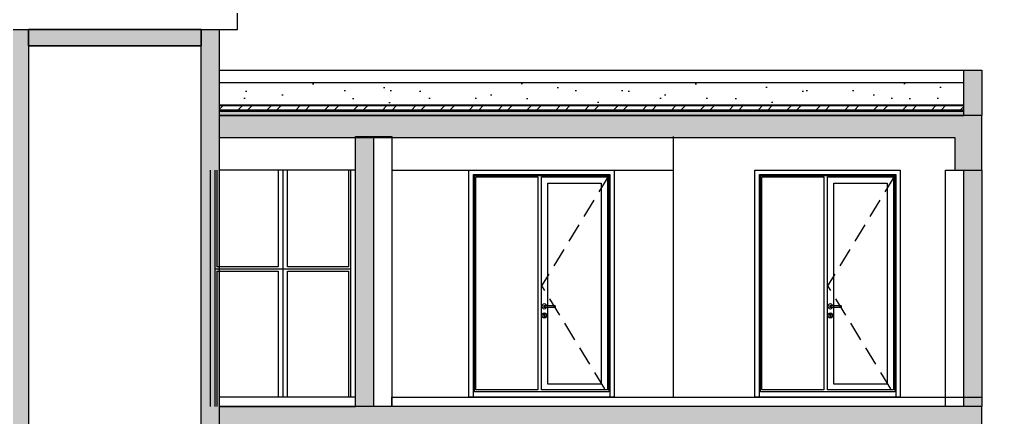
# Model space of a CAD drawing. Header units: millimetres. Extents: x 475206255 to 476720147, y 4620882299 to 4621447368.
# Drawn here: x 475466812 to 475477549, y 4621053872 to 4621058252 of the extents above; entities that cross this region are included whole.
import ezdxf

# ---------------------------------------------------------------- set-up
doc = ezdxf.new("R2010")
doc.units = ezdxf.units.MM
doc.header["$MEASUREMENT"] = 0
doc.linetypes.add('Hidden Line', pattern=[317.5, 211.666667, -105.833333])
for name, color, linetype, lineweight in [('0_0 Architecture_Pen_No__7', 7, 'Continuous', 0), ('0_Pen_No__7_Pen_No__253', 252, 'Continuous', 0), ('2D Drafting - General_Pen_No__250_Pen_No__7', 7, 'Continuous', 0), ('2D Drafting - General_Pen_No__250_Pen_No__7_Pen_No__7', 7, 'Continuous', 0), ('2D Drafting - General_Pen_No__7_Pen_No__253', 252, 'Continuous', 0), ('gegmebi_Pen_No__7_Pen_No__250', 7, 'Continuous', 0), ('New_0_Pen_No__7_Pen_No__250', 7, 'Continuous', 0), ('New_2D Drafting - General_Pen_No__250_Pen_No__154', 154, 'Continuous', 0), ('New_2D Drafting - General_Pen_No__250_Pen_No__7', 7, 'Continuous', 0), ('New_2D Drafting - General_Pen_No__250_Pen_No__7_Pen_No__250', 7, 'Continuous', 0), ('New_gegmebi_Pen_No__7_Pen_No__250', 7, 'Continuous', 0), ('New_gegmebi_Pen_No__7_Pen_No__4', 7, 'Continuous', 0), ('New_Structural - Bearing_Pen_No__250', 7, 'Continuous', 0), ('New_Structural - Bearing_Pen_No__253', 252, 'Continuous', 0), ('New_Structural - Bearing_Pen_No__7', 7, 'Continuous', 0), ('Structural - Bearing_Pen_No__7_Pen_No__7_Pen_No__253', 252, 'Continuous', 0), ('zoma_Pen_No__142', 142, 'Continuous', 0)]:
    doc.layers.add(name, color=color, linetype=linetype, lineweight=lineweight)
doc.layers.add('New_gegmebi_Pen_No__7_Pen_No__252', color=7, linetype='Continuous', lineweight=0, true_color=0x666666)
doc.layers.add('zoma', color=7, linetype='Continuous')
doc.styles.add('GENERATED_STYLE_2', font='arial.ttf')
doc.dimstyles.new('GENERATED_STYLE__25', dxfattribs={"dimtxt": 200, "dimasz": 64.421331, "dimexe": 0.18, "dimexo": 3, "dimgap": 0, "dimtad": 1, "dimtih": 1, "dimtoh": 1, "dimlfac": 0.001, "dimzin": 0, "dimdsep": 46, "dimtxsty": 'GENERATED_STYLE_2', "dimblk": 'ARROWHEAD_2', "dimblk1": 'ARROWHEAD_2', "dimblk2": 'ARROWHEAD_2', "dimcen": 0.09, "dimclrd": 142, "dimclre": 142, "dimclrt": 142, "dimadec": 0, "dimazin": 0, "dimtfac": 1, "dimtdec": 4, "dimtmove": 2, "dimatfit": 3, "dimfxl": 1, "dimtolj": 1, "dimtzin": 0, "dimarcsym": 0})
doc.dimstyles.new('GENERATED_STYLE__3', dxfattribs={"dimtxt": 200, "dimasz": 64.421331, "dimexe": 0.18, "dimexo": 3, "dimgap": 0, "dimtad": 1, "dimtih": 1, "dimtoh": 1, "dimlfac": 0.001, "dimzin": 0, "dimdsep": 46, "dimtxsty": 'GENERATED_STYLE_2', "dimblk": 'ARROWHEAD_2', "dimblk1": 'ARROWHEAD_2', "dimblk2": 'ARROWHEAD_2', "dimcen": 0.09, "dimclrd": 142, "dimclre": 142, "dimclrt": 142, "dimadec": 0, "dimazin": 0, "dimtfac": 1, "dimtdec": 4, "dimtmove": 0, "dimatfit": 3, "dimfxl": 1, "dimtolj": 1, "dimtzin": 0, "dimarcsym": 0})
pattern_1 = [(45, (475826095.76, 4621095193.2), (-459.6194, 459.6194), []), (45, (475826003.83, 4621095285.1), (-459.6194, 459.6194), [])]

# ---------------------------------------------------------------- blocks, each defined once
blk = doc.blocks.new('*D1582', base_point=(475826096, 4621095193))
at = {"layer": 'zoma_Pen_No__142', "color": 142, "linetype": 'Continuous', "lineweight": 0, "transparency": 16777216}
for p, q in [((475464036, 4621038370), (475463987, 4621038285)), ((475464012, 4621038264), (475464012, 4621038391)), ((475470536, 4621038370), (475470487, 4621038285)), ((475470512, 4621038264), (475470512, 4621038391)), ((475464012, 4621038328), (475470512, 4621038328))]:
    blk.add_line(p, q, dxfattribs=at)
at = {"layer": 'zoma_Pen_No__142', "color": 142, "lineweight": 0, "transparency": 16777216, "char_height": 200, "attachment_point": 7, "style": 'GENERATED_STYLE_2'}
for s, insert in [('\\A1;{\\pql;\\fArial|b0|i0|c204|p0;\\W1.000000;6.50}', (475466995, 4621038368)), ('\\A1;{\\pql;\\fArial|b0|i0|c204|p0;\\W1.000000;0.40}', (475469953, 4621038368))]:
    blk.add_mtext(s, dxfattribs=dict(at, insert=insert))
blk = doc.blocks.new('ARROWHEAD_2')
at = {"color": 0, "linetype": 'Continuous', "lineweight": 0}
for p, q in [((0, 0), (-1, 0)), ((-0.38, -0.66), (0.38, 0.66))]:
    blk.add_line(p, q, dxfattribs=at)
blk = doc.blocks.new('*D1583', base_point=(475826096, 4621095193))
at = {"layer": 'zoma_Pen_No__142', "color": 142, "linetype": 'Continuous', "lineweight": 0, "transparency": 16777216}
for p, q in [((475470536, 4621038370), (475470487, 4621038285)), ((475470512, 4621038264), (475470512, 4621038391)), ((475470936, 4621038370), (475470887, 4621038285)), ((475470912, 4621038264), (475470912, 4621038391)), ((475470512, 4621038328), (475470912, 4621038328))]:
    blk.add_line(p, q, dxfattribs=at)
blk = doc.blocks.new('*D1584', base_point=(475826096, 4621095193))
at = {"layer": 'zoma_Pen_No__142', "color": 142, "linetype": 'Continuous', "lineweight": 0, "transparency": 16777216}
for p, q in [((475470936, 4621038370), (475470887, 4621038285)), ((475470912, 4621038264), (475470912, 4621038391)), ((475477036, 4621038370), (475476987, 4621038285)), ((475477012, 4621038264), (475477012, 4621038391)), ((475470912, 4621038328), (475477012, 4621038328))]:
    blk.add_line(p, q, dxfattribs=at)
at = {"layer": 'zoma_Pen_No__142', "color": 142, "lineweight": 0, "transparency": 16777216, "char_height": 200, "attachment_point": 7, "style": 'GENERATED_STYLE_2'}
for s, insert in [('\\A1;{\\pql;\\fArial|b0|i0|c204|p0;\\W1.000000;6.10}', (475473695, 4621038368)), ('\\A1;{\\pql;\\fArial|b0|i0|c204|p0;\\W1.000000;0.40}', (475476453, 4621038368))]:
    blk.add_mtext(s, dxfattribs=dict(at, insert=insert))
blk = doc.blocks.new('*D1585', base_point=(475826096, 4621095193))
at = {"layer": 'zoma_Pen_No__142', "color": 142, "linetype": 'Continuous', "lineweight": 0, "transparency": 16777216}
for p, q in [((475477036, 4621038370), (475476987, 4621038285)), ((475477012, 4621038264), (475477012, 4621038391)), ((475477436, 4621038370), (475477387, 4621038285)), ((475477412, 4621038264), (475477412, 4621038391)), ((475477012, 4621038328), (475477412, 4621038328))]:
    blk.add_line(p, q, dxfattribs=at)
at = {"layer": 'zoma_Pen_No__142', "color": 142, "lineweight": 0, "transparency": 16777216, "insert": (475477295, 4621038425), "char_height": 200, "attachment_point": 7, "style": 'GENERATED_STYLE_2'}
blk.add_mtext('\\A1;{\\pql;\\fArial|b0|i0|c204|p0;\\W1.000000;0.30}', dxfattribs=at)
blk = doc.blocks.new('*D1586', base_point=(475826096, 4621095193))
at = {"layer": 'zoma_Pen_No__142', "color": 142, "linetype": 'Continuous', "lineweight": 0, "transparency": 16777216}
for p, q in [((475477436, 4621038370), (475477387, 4621038285)), ((475477412, 4621038264), (475477412, 4621038391)), ((475477736, 4621038370), (475477687, 4621038285)), ((475477712, 4621038264), (475477712, 4621038391)), ((475477412, 4621038328), (475477712, 4621038328))]:
    blk.add_line(p, q, dxfattribs=at)

msp = doc.modelspace()

# ---------------------------------------------------------------- hatches: boundary and pattern name
at = {"layer": '0_0 Architecture_Pen_No__7', "linetype": 'Continuous', "lineweight": 0}
h = msp.add_hatch(dxfattribs=at)
h.set_pattern_fill('CUT_STONE', style=0, pattern_type=2)
h.set_pattern_definition([(45, (475826095.76, 4621095993.2), (-254.55844, 254.55844), [0, -240, 0, -360]), (110, (475826895.76, 4621095993.2), (338.28934, 123.12725), [0, -176, 0, -304])])
h.paths.add_polyline_path([(475477211.556, 4621057554.21), (475469011.581, 4621057554.21), (475469011.581, 4621057308.45), (475477211.556, 4621057308.45)])
h = msp.add_hatch(dxfattribs=at)
h.set_pattern_fill('DOUBLE_1_4', style=0, pattern_type=2)
h.set_pattern_definition(pattern_1)
h.paths.add_polyline_path([(475477211.556, 4621057308.45), (475469011.581, 4621057308.45), (475469011.581, 4621057305.45), (475477211.556, 4621057305.45)])
h = msp.add_hatch(dxfattribs=at)
h.set_pattern_fill('STEEL', style=0, pattern_type=2)
h.set_pattern_definition([(45, (475826095.76, 4621095193.2), (-159.09903, 159.09903), []), (45, (475826042.72, 4621095246.22), (-159.09903, 159.09903), [])])
h.paths.add_polyline_path([(475477211.556, 4621057305.45), (475469011.581, 4621057305.45), (475469011.581, 4621057255.83), (475477211.556, 4621057255.83)])
h = msp.add_hatch(dxfattribs=at)
h.set_pattern_fill('DOUBLE_1_4', style=0, pattern_type=2)
h.set_pattern_definition(pattern_1)
h.paths.add_polyline_path([(475477211.556, 4621057255.83), (475469011.581, 4621057255.83), (475469011.581, 4621057252.83), (475477211.556, 4621057252.83)])
h = msp.add_hatch(dxfattribs=at)
h.set_pattern_fill('ALUMINUM', style=0, pattern_type=2)
h.set_pattern_definition([(45, (475826095.76, 4621095193.2), (-176.7767, 176.7767), []), (45, (475826060.4, 4621095228.55), (-176.7767, 176.7767), []), (45, (475826025.05, 4621095263.9), (-176.7767, 176.7767), [])])
h.paths.add_polyline_path([(475477211.556, 4621057252.83), (475469011.581, 4621057252.83), (475469011.581, 4621057244.83), (475477211.556, 4621057244.83)])
h = msp.add_hatch(dxfattribs=at)
h.set_pattern_fill('STRUCTURAL_CONCRETE', style=0, pattern_type=2)
h.set_pattern_definition([(0, (475826095.76, 4621095193.2), (0, 623.5383), [60, -300]), (0, (475826275.76, 4621095504.96), (0, 623.5383), [60, -300]), (60, (475826095.76, 4621095193.2), (-540, 311.7692), [60, -300]), (60, (475826455.76, 4621095193.2), (-540, 311.7692), [60, -300]), (120, (475826155.76, 4621095193.2), (540, 311.7692), [60, -300]), (120, (475826515.76, 4621095193.2), (540, 311.7692), [60, -300]), (0, (475826095.76, 4621095253.19), (0, 120.000005), [0, -120.000005, 0, -180.000007]), (45, (475826155.76, 4621095253.19), (-84.852817, 84.852817), [0, -90.000004, 0, -150.000006])])
h.paths.add_polyline_path([(475477211.556, 4621057243.83), (475469011.581, 4621057243.83), (475469011.581, 4621057194.21), (475477211.556, 4621057194.21)])
at = {"layer": '2D Drafting - General_Pen_No__250_Pen_No__7', "linetype": 'Continuous', "lineweight": 0}
for points in [[(475477411.556, 4621057194.373), (475469011.581, 4621057194.373), (475469011.581, 4621056954.633), (475477111.556, 4621056954.633), (475477111.556, 4621056594.373), (475477411.656, 4621056594.373)], [(475477411.556, 4621053994.373), (475469011.581, 4621053994.373), (475469011.581, 4621053754.633), (475477111.556, 4621053754.633), (475477111.556, 4621053394.373), (475477411.656, 4621053394.373)]]:
    msp.add_hatch(color=7, dxfattribs=at).paths.add_polyline_path(points)
at = {"layer": '2D Drafting - General_Pen_No__250_Pen_No__7_Pen_No__7', "linetype": 'Continuous', "lineweight": 0}
msp.add_hatch(color=7, dxfattribs=at).paths.add_polyline_path([(475477411.556, 4621057194.196), (475477211.556, 4621057194.196), (475477211.556, 4621057693.763), (475477411.556, 4621057693.763)])
at = {"layer": 'New_2D Drafting - General_Pen_No__250_Pen_No__154', "linetype": 'Continuous', "lineweight": 0}
for points in [[(475466711.58, 4621041244.07), (475466711.58, 4621058143.447), (475466911.581, 4621058143.447), (475466911.581, 4621057963.48), (475466911.581, 4621041244.07)], [(475468811.581, 4621058143.447), (475469011.581, 4621058143.447), (475469011.581, 4621041244.07), (475468811.581, 4621041244.07)]]:
    msp.add_hatch(color=154, dxfattribs=at).paths.add_polyline_path(points)
at = {"layer": 'New_2D Drafting - General_Pen_No__250_Pen_No__7', "linetype": 'Continuous', "lineweight": 0}
for points in [[(475466911.581, 4621057963.48), (475466911.581, 4621058143.447), (475468811.58, 4621058143.447), (475468811.58, 4621057963.48)], [(475470711.58, 4621053994.373), (475470511.58, 4621053994.373), (475470511.58, 4621056954.633), (475470711.58, 4621056954.633)], [(475477211.518, 4621056594.196), (475477411.518, 4621056594.196), (475477411.518, 4621053994.373), (475477211.518, 4621053994.373)]]:
    msp.add_hatch(color=7, dxfattribs=at).paths.add_polyline_path(points)
at = {"layer": 'New_2D Drafting - General_Pen_No__250_Pen_No__7_Pen_No__250', "linetype": 'Continuous', "lineweight": 0}
h = msp.add_hatch(dxfattribs=at)
h.set_pattern_fill('BATT_INSULATION', style=0, pattern_type=2)
h.set_pattern_definition([(60, (475826095.757, 4621095193.19), (-25.980762, 15), []), (124.306619, (475826095.757, 4621095193.19), (23.8156986, 11.25), [])])
h.paths.add_polyline_path([(475469011.581, 4621057243.83), (475477211.556, 4621057243.83), (475477211.556, 4621057244.83), (475469011.581, 4621057244.83)])

# ---------------------------------------------------------------- linework, layer by layer
at = {"layer": '0_0 Architecture_Pen_No__7', "color": 7, "linetype": 'Continuous', "lineweight": 0, "flags": 128}
for points in [[(475477211.556, 4621057554.21), (475469011.581, 4621057554.21), (475469011.581, 4621057308.45), (475477211.556, 4621057308.45)], [(475477211.556, 4621057308.45), (475469011.581, 4621057308.45), (475469011.581, 4621057305.45), (475477211.556, 4621057305.45)], [(475477211.556, 4621057305.45), (475469011.581, 4621057305.45), (475469011.581, 4621057255.83), (475477211.556, 4621057255.83)], [(475477211.556, 4621057255.83), (475469011.581, 4621057255.83), (475469011.581, 4621057252.83), (475477211.556, 4621057252.83)], [(475477211.556, 4621057252.83), (475469011.581, 4621057252.83), (475469011.581, 4621057244.83), (475477211.556, 4621057244.83)], [(475477211.556, 4621057243.83), (475469011.581, 4621057243.83), (475469011.581, 4621057194.21), (475477211.556, 4621057194.21)]]:
    msp.add_lwpolyline(points, close=True, dxfattribs=at)
at = {"layer": '0_Pen_No__7_Pen_No__253', "color": 252, "linetype": 'Continuous', "lineweight": 0, "flags": 128}
for points in [[(475468911.579, 4621056594.196), (475468911.579, 4621053994.373)], [(475470511.579, 4621054094.196), (475470511.579, 4621056594.196)]]:
    msp.add_lwpolyline(points, dxfattribs=at)
at = {"layer": '2D Drafting - General_Pen_No__250_Pen_No__7', "color": 7, "linetype": 'Continuous', "lineweight": 0, "flags": 128}
for points in [[(475477411.556, 4621057194.373), (475469011.581, 4621057194.373), (475469011.581, 4621056954.633), (475477111.556, 4621056954.633), (475477111.556, 4621056594.373), (475477411.656, 4621056594.373)], [(475477411.556, 4621053994.373), (475469011.581, 4621053994.373), (475469011.581, 4621053754.633), (475477111.556, 4621053754.633), (475477111.556, 4621053394.373), (475477411.656, 4621053394.373)]]:
    msp.add_lwpolyline(points, close=True, dxfattribs=at)
at = {"layer": '2D Drafting - General_Pen_No__250_Pen_No__7_Pen_No__7', "color": 7, "linetype": 'Continuous', "lineweight": 0, "flags": 128}
msp.add_lwpolyline([(475477411.556, 4621057194.196), (475477211.556, 4621057194.196), (475477211.556, 4621057693.763), (475477411.556, 4621057693.763)], close=True, dxfattribs=at)
at = {"layer": '2D Drafting - General_Pen_No__7_Pen_No__253', "color": 252, "linetype": 'Continuous', "lineweight": 0, "flags": 128}
for points in [[(475473361.303, 4621054094.682), (475471761.303, 4621054094.682), (475471761.303, 4621056594.682), (475473361.303, 4621056594.682)], [(475473361.303, 4621056594.682), (475473361.303, 4621054094.682)], [(475476511.224, 4621054094.682), (475474911.224, 4621054094.682), (475474911.224, 4621056594.682), (475476511.224, 4621056594.682)], [(475476511.224, 4621056594.682), (475476511.224, 4621054094.682)]]:
    msp.add_lwpolyline(points, dxfattribs=at)
for points in [[(475471811.303, 4621056544.681), (475473311.303, 4621056544.681), (475473311.303, 4621054094.683), (475471811.303, 4621054094.684)], [(475471821.303, 4621056534.681), (475473301.303, 4621056534.681), (475473301.303, 4621054154.684), (475471821.303, 4621054154.684)], [(475471836.303, 4621056519.681), (475472521.303, 4621056519.681), (475472521.303, 4621054174.684), (475471836.303, 4621054174.684)], [(475472561.299, 4621056519.681), (475473286.303, 4621056519.681), (475473286.303, 4621054174.684), (475472561.303, 4621054174.684)], [(475474961.224, 4621056544.681), (475476461.224, 4621056544.681), (475476461.224, 4621054094.683), (475474961.224, 4621054094.684)], [(475474971.224, 4621056534.681), (475476451.224, 4621056534.681), (475476451.224, 4621054154.684), (475474971.224, 4621054154.684)], [(475474986.224, 4621056519.681), (475475671.224, 4621056519.681), (475475671.224, 4621054174.684), (475474986.224, 4621054174.684)], [(475475711.22, 4621056519.681), (475476436.224, 4621056519.681), (475476436.224, 4621054174.684), (475475711.224, 4621054174.684)], [(475472631.303, 4621056449.681), (475473216.303, 4621056449.681), (475473216.303, 4621054239.684), (475472631.303, 4621054239.684)], [(475475781.224, 4621056449.681), (475476366.224, 4621056449.681), (475476366.224, 4621054239.684), (475475781.224, 4621054239.684)]]:
    msp.add_lwpolyline(points, close=True, dxfattribs=at)
at = {"layer": '2D Drafting - General_Pen_No__7_Pen_No__253', "color": 252, "linetype": 'Hidden Line', "lineweight": 0, "flags": 128}
for points in [[(475473301.303, 4621056534.681), (475472561.303, 4621055320.559), (475473310.526, 4621054095.967)], [(475476451.224, 4621056534.681), (475475711.224, 4621055320.559), (475476460.447, 4621054095.967)]]:
    msp.add_lwpolyline(points, dxfattribs=at)
at = {"layer": 'gegmebi_Pen_No__7_Pen_No__250', "color": 7, "linetype": 'Continuous', "lineweight": 0}
msp.add_line((475469011.581, 4621057693.764), (475477354.89, 4621057693.764), dxfattribs=at)
at = {"layer": 'gegmebi_Pen_No__7_Pen_No__250', "color": 7, "linetype": 'Continuous', "lineweight": 0, "flags": 128}
msp.add_lwpolyline([(475477411.58, 4621053994.373), (475470911.58, 4621053994.373), (475470911.58, 4621054094.505), (475477411.58, 4621054094.505)], close=True, dxfattribs=at)
at = {"layer": 'New_0_Pen_No__7_Pen_No__250', "color": 7, "linetype": 'Continuous', "lineweight": 0, "flags": 128}
msp.add_lwpolyline([(475466911.58, 4621057963.48), (475468811.581, 4621057963.48), (475468811.581, 4621058143.447), (475466911.58, 4621058143.447)], close=True, dxfattribs=at)
at = {"layer": 'New_2D Drafting - General_Pen_No__250_Pen_No__7', "color": 7, "linetype": 'Continuous', "lineweight": 0, "flags": 128}
for points in [[(475466711.58, 4621041244.07), (475466711.58, 4621058143.447), (475466911.581, 4621058143.447), (475466911.581, 4621057963.48), (475466911.581, 4621041244.07)], [(475466911.581, 4621057963.48), (475466911.581, 4621058143.447), (475468811.58, 4621058143.447), (475468811.58, 4621057963.48)], [(475468811.581, 4621058143.447), (475469011.581, 4621058143.447), (475469011.581, 4621041244.07), (475468811.581, 4621041244.07)], [(475470711.58, 4621053994.373), (475470511.58, 4621053994.373), (475470511.58, 4621056954.633), (475470711.58, 4621056954.633)], [(475477211.518, 4621056594.196), (475477411.518, 4621056594.196), (475477411.518, 4621053994.373), (475477211.518, 4621053994.373)]]:
    msp.add_lwpolyline(points, close=True, dxfattribs=at)
at = {"layer": 'New_2D Drafting - General_Pen_No__250_Pen_No__7_Pen_No__250', "color": 7, "linetype": 'Continuous', "lineweight": 0, "flags": 128}
msp.add_lwpolyline([(475469011.581, 4621057243.83), (475477211.556, 4621057243.83), (475477211.556, 4621057244.83), (475469011.581, 4621057244.83)], close=True, dxfattribs=at)
at = {"layer": 'New_gegmebi_Pen_No__7_Pen_No__250', "color": 7, "linetype": 'Continuous', "lineweight": 0, "flags": 128}
msp.add_lwpolyline([(475469011.581, 4621053994.373), (475470511.579, 4621053994.373), (475470511.579, 4621054094.196), (475469011.581, 4621054094.196)], close=True, dxfattribs=at)
at = {"layer": 'New_gegmebi_Pen_No__7_Pen_No__252', "color": 251, "linetype": 'Continuous', "lineweight": 0, "true_color": 0x666666}
for p, q in [((475470511.58, 4621056594.196), (475469011.581, 4621056594.196)), ((475470911.58, 4621056594.196), (475474011.303, 4621056594.196))]:
    msp.add_line(p, q, dxfattribs=at)
at = {"layer": 'New_gegmebi_Pen_No__7_Pen_No__4', "color": 7, "linetype": 'Continuous', "lineweight": 0}
for points in [[(475470911.58, 4621053994.373), (475470511.58, 4621053994.373), (475470511.58, 4621056964.189), (475470911.58, 4621056964.189)], [(475477411.556, 4621053994.373), (475477011.58, 4621053994.373), (475477011.58, 4621056594.196), (475477411.518, 4621056594.196)]]:
    msp.add_lwpolyline(points, close=True, dxfattribs=at)
at = {"layer": 'New_Structural - Bearing_Pen_No__250', "color": 7, "linetype": 'Continuous', "lineweight": 0}
msp.add_line((475474011.303, 4621056964.188), (475474011.303, 4621054094.24), dxfattribs=at)
at = {"layer": 'New_Structural - Bearing_Pen_No__253', "color": 252, "linetype": 'Continuous', "lineweight": 0}
for p, q in [((475472578.693, 4621055118.065), (475472568.81, 4621055108.182)), ((475472592.193, 4621055121.682), (475472578.693, 4621055118.065)), ((475472605.693, 4621055118.065), (475472592.193, 4621055121.682)), ((475472615.576, 4621055108.182), (475472605.693, 4621055118.065)), ((475475728.614, 4621055118.065), (475475718.732, 4621055108.182)), ((475475742.114, 4621055121.682), (475475728.614, 4621055118.065)), ((475475755.614, 4621055118.065), (475475742.114, 4621055121.682)), ((475475765.497, 4621055108.182), (475475755.614, 4621055118.065)), ((475472568.81, 4621055108.182), (475472565.193, 4621055094.682)), ((475472565.193, 4621055094.682), (475472568.81, 4621055081.182)), ((475472568.81, 4621055008.182), (475472565.193, 4621054994.682)), ((475472568.81, 4621055081.182), (475472578.693, 4621055071.3)), ((475472578.693, 4621055018.065), (475472568.81, 4621055008.182)), ((475472578.693, 4621055071.3), (475472592.193, 4621055067.682)), ((475472592.193, 4621055021.682), (475472578.693, 4621055018.065)), ((475472585.122, 4621055101.753), (475472582.193, 4621055094.682)), ((475472582.193, 4621055094.682), (475472585.122, 4621055087.611)), ((475472586.674, 4621055101.753), (475472583.915, 4621055094.682)), ((475472583.915, 4621055094.682), (475472586.674, 4621055087.611)), ((475472585.473, 4621055006.322), (475472584.725, 4621055004.375)), ((475472587.193, 4621054999.082), (475472584.725, 4621055004.375)), ((475472592.193, 4621055104.682), (475472585.122, 4621055101.753)), ((475472585.122, 4621055087.611), (475472592.193, 4621055084.682)), ((475472585.473, 4621055006.322), (475472586.818, 4621055009.826)), ((475472586.818, 4621055009.826), (475472592.193, 4621055012.108)), ((475472591.488, 4621055101.753), (475472589.377, 4621055094.682)), ((475472589.377, 4621055094.682), (475472591.488, 4621055087.611)), ((475472592.193, 4621055104.682), (475472593.335, 4621055104.682)), ((475472592.193, 4621055084.682), (475472593.335, 4621055084.682)), ((475472592.193, 4621055067.682), (475472605.693, 4621055071.3)), ((475472605.693, 4621055018.065), (475472592.193, 4621055021.682)), ((475472592.193, 4621055012.108), (475472597.568, 4621055009.826)), ((475472593.335, 4621055104.682), (475472596.586, 4621055104.682)), ((475472593.335, 4621055084.682), (475472596.586, 4621055084.682)), ((475472596.586, 4621055104.682), (475472601.453, 4621055104.682)), ((475472596.586, 4621055084.682), (475472601.453, 4621055084.682)), ((475472599.661, 4621055004.375), (475472597.193, 4621054999.082)), ((475472598.694, 4621055101.753), (475472597.551, 4621055094.682)), ((475472597.551, 4621055094.682), (475472598.694, 4621055087.611)), ((475472598.913, 4621055006.322), (475472597.568, 4621055009.826)), ((475472598.913, 4621055006.322), (475472599.661, 4621055004.375)), ((475472601.453, 4621055104.682), (475472607.193, 4621055104.682)), ((475472601.453, 4621055084.682), (475472607.193, 4621055084.682)), ((475472605.693, 4621055071.3), (475472615.576, 4621055081.182)), ((475472615.576, 4621055008.182), (475472605.693, 4621055018.065)), ((475472607.193, 4621055104.682), (475472687.193, 4621055104.682)), ((475472607.193, 4621055084.682), (475472687.193, 4621055084.682)), ((475472616.513, 4621055104.682), (475472615.576, 4621055108.182)), ((475472615.576, 4621055081.182), (475472616.513, 4621055084.682)), ((475472619.193, 4621054994.682), (475472615.576, 4621055008.182)), ((475472687.193, 4621055104.682), (475472692.933, 4621055104.682)), ((475472687.193, 4621055084.682), (475472692.933, 4621055084.682)), ((475472692.933, 4621055104.682), (475472697.8, 4621055104.682)), ((475472692.933, 4621055084.682), (475472697.8, 4621055084.682)), ((475472695.692, 4621055101.753), (475472696.835, 4621055094.682)), ((475472696.835, 4621055094.682), (475472695.692, 4621055087.611)), ((475472697.8, 4621055104.682), (475472701.051, 4621055104.682)), ((475472697.8, 4621055084.682), (475472701.051, 4621055084.682)), ((475472701.051, 4621055104.682), (475472702.193, 4621055104.682)), ((475472701.051, 4621055084.682), (475472702.193, 4621055084.682)), ((475472702.193, 4621055104.682), (475472709.264, 4621055101.753)), ((475472709.264, 4621055087.611), (475472702.193, 4621055084.682)), ((475472702.898, 4621055101.753), (475472705.009, 4621055094.682)), ((475472705.009, 4621055094.682), (475472702.898, 4621055087.611)), ((475472707.712, 4621055101.753), (475472710.471, 4621055094.682)), ((475472710.471, 4621055094.682), (475472707.712, 4621055087.611)), ((475472709.264, 4621055101.753), (475472712.193, 4621055094.682)), ((475472712.193, 4621055094.682), (475472709.264, 4621055087.611)), ((475475718.732, 4621055108.182), (475475715.114, 4621055094.682)), ((475475715.114, 4621055094.682), (475475718.732, 4621055081.182)), ((475475718.732, 4621055008.182), (475475715.114, 4621054994.682)), ((475475718.732, 4621055081.182), (475475728.614, 4621055071.3)), ((475475728.614, 4621055018.065), (475475718.732, 4621055008.182)), ((475475728.614, 4621055071.3), (475475742.114, 4621055067.682)), ((475475742.114, 4621055021.682), (475475728.614, 4621055018.065)), ((475475735.043, 4621055101.753), (475475732.114, 4621055094.682)), ((475475732.114, 4621055094.682), (475475735.043, 4621055087.611)), ((475475736.595, 4621055101.753), (475475733.836, 4621055094.682)), ((475475733.836, 4621055094.682), (475475736.595, 4621055087.611)), ((475475735.394, 4621055006.322), (475475734.647, 4621055004.375)), ((475475737.114, 4621054999.082), (475475734.647, 4621055004.375)), ((475475742.114, 4621055104.682), (475475735.043, 4621055101.753)), ((475475735.043, 4621055087.611), (475475742.114, 4621055084.682)), ((475475735.394, 4621055006.322), (475475736.739, 4621055009.826)), ((475475736.739, 4621055009.826), (475475742.114, 4621055012.108)), ((475475741.41, 4621055101.753), (475475739.298, 4621055094.682)), ((475475739.298, 4621055094.682), (475475741.41, 4621055087.611)), ((475475742.114, 4621055104.682), (475475743.256, 4621055104.682)), ((475475742.114, 4621055084.682), (475475743.256, 4621055084.682)), ((475475742.114, 4621055067.682), (475475755.614, 4621055071.3)), ((475475755.614, 4621055018.065), (475475742.114, 4621055021.682)), ((475475742.114, 4621055012.108), (475475747.49, 4621055009.826)), ((475475743.256, 4621055104.682), (475475746.508, 4621055104.682)), ((475475743.256, 4621055084.682), (475475746.508, 4621055084.682)), ((475475746.508, 4621055104.682), (475475751.374, 4621055104.682)), ((475475746.508, 4621055084.682), (475475751.374, 4621055084.682)), ((475475749.582, 4621055004.375), (475475747.114, 4621054999.082)), ((475475748.615, 4621055101.753), (475475747.472, 4621055094.682)), ((475475747.472, 4621055094.682), (475475748.615, 4621055087.611)), ((475475748.835, 4621055006.322), (475475747.49, 4621055009.826)), ((475475748.835, 4621055006.322), (475475749.582, 4621055004.375)), ((475475751.374, 4621055104.682), (475475757.114, 4621055104.682)), ((475475751.374, 4621055084.682), (475475757.114, 4621055084.682)), ((475475755.614, 4621055071.3), (475475765.497, 4621055081.182)), ((475475765.497, 4621055008.182), (475475755.614, 4621055018.065)), ((475475757.114, 4621055104.682), (475475837.114, 4621055104.682)), ((475475757.114, 4621055084.682), (475475837.114, 4621055084.682)), ((475475766.435, 4621055104.682), (475475765.497, 4621055108.182)), ((475475765.497, 4621055081.182), (475475766.435, 4621055084.682)), ((475475769.114, 4621054994.682), (475475765.497, 4621055008.182)), ((475475837.114, 4621055104.682), (475475842.855, 4621055104.682)), ((475475837.114, 4621055084.682), (475475842.855, 4621055084.682)), ((475475842.855, 4621055104.682), (475475847.721, 4621055104.682)), ((475475842.855, 4621055084.682), (475475847.721, 4621055084.682)), ((475475845.614, 4621055101.753), (475475846.757, 4621055094.682)), ((475475846.757, 4621055094.682), (475475845.614, 4621055087.611)), ((475475847.721, 4621055104.682), (475475850.973, 4621055104.682)), ((475475847.721, 4621055084.682), (475475850.973, 4621055084.682)), ((475475850.973, 4621055104.682), (475475852.114, 4621055104.682)), ((475475850.973, 4621055084.682), (475475852.114, 4621055084.682)), ((475475852.114, 4621055104.682), (475475859.186, 4621055101.753)), ((475475859.186, 4621055087.611), (475475852.114, 4621055084.682)), ((475475852.819, 4621055101.753), (475475854.931, 4621055094.682)), ((475475854.931, 4621055094.682), (475475852.819, 4621055087.611)), ((475475857.633, 4621055101.753), (475475860.392, 4621055094.682)), ((475475860.392, 4621055094.682), (475475857.633, 4621055087.611)), ((475475859.186, 4621055101.753), (475475862.114, 4621055094.682)), ((475475862.114, 4621055094.682), (475475859.186, 4621055087.611)), ((475472565.193, 4621054994.682), (475472568.81, 4621054981.182)), ((475472568.81, 4621054981.182), (475472578.693, 4621054971.3)), ((475472578.693, 4621054971.3), (475472592.193, 4621054967.682)), ((475472587.193, 4621054997.569), (475472587.193, 4621054999.082)), ((475472587.193, 4621054997.569), (475472587.193, 4621054994.682)), ((475472587.193, 4621054994.682), (475472587.193, 4621054991.796)), ((475472587.193, 4621054991.796), (475472587.193, 4621054986.022)), ((475472587.193, 4621054986.022), (475472587.193, 4621054982.182)), ((475472588.657, 4621054978.647), (475472587.193, 4621054982.182)), ((475472592.193, 4621054977.182), (475472588.657, 4621054978.647)), ((475472595.728, 4621054978.647), (475472592.193, 4621054977.182)), ((475472592.193, 4621054967.682), (475472605.693, 4621054971.3)), ((475472597.193, 4621054982.182), (475472595.728, 4621054978.647)), ((475472597.193, 4621054999.082), (475472597.193, 4621054997.569)), ((475472597.193, 4621054997.569), (475472597.193, 4621054994.682)), ((475472597.193, 4621054994.682), (475472597.193, 4621054991.796)), ((475472597.193, 4621054991.796), (475472597.193, 4621054986.022)), ((475472597.193, 4621054986.022), (475472597.193, 4621054982.182)), ((475472605.693, 4621054971.3), (475472615.576, 4621054981.182)), ((475472615.576, 4621054981.182), (475472619.193, 4621054994.682)), ((475475715.114, 4621054994.682), (475475718.732, 4621054981.182)), ((475475718.732, 4621054981.182), (475475728.614, 4621054971.3)), ((475475728.614, 4621054971.3), (475475742.114, 4621054967.682)), ((475475737.114, 4621054997.569), (475475737.114, 4621054999.082)), ((475475737.114, 4621054997.569), (475475737.114, 4621054994.682)), ((475475737.114, 4621054994.682), (475475737.114, 4621054991.796)), ((475475737.114, 4621054991.796), (475475737.114, 4621054986.022)), ((475475737.114, 4621054986.022), (475475737.114, 4621054982.182)), ((475475738.579, 4621054978.647), (475475737.114, 4621054982.182)), ((475475742.114, 4621054977.182), (475475738.579, 4621054978.647)), ((475475745.65, 4621054978.647), (475475742.114, 4621054977.182)), ((475475742.114, 4621054967.682), (475475755.614, 4621054971.3)), ((475475747.114, 4621054982.182), (475475745.65, 4621054978.647)), ((475475747.114, 4621054999.082), (475475747.114, 4621054997.569)), ((475475747.114, 4621054997.569), (475475747.114, 4621054994.682)), ((475475747.114, 4621054994.682), (475475747.114, 4621054991.796)), ((475475747.114, 4621054991.796), (475475747.114, 4621054986.022)), ((475475747.114, 4621054986.022), (475475747.114, 4621054982.182)), ((475475755.614, 4621054971.3), (475475765.497, 4621054981.182)), ((475475765.497, 4621054981.182), (475475769.114, 4621054994.682))]:
    msp.add_line(p, q, dxfattribs=at)
at = {"layer": 'New_Structural - Bearing_Pen_No__7', "color": 7, "linetype": 'Continuous', "lineweight": 0}
msp.add_lwpolyline([(475466511.581, 4621058143.447), (475469211.581, 4621058143.447), (475469211.581, 4621058384.086), (475466511.581, 4621058384.086)], close=True, dxfattribs=at)
at = {"layer": 'Structural - Bearing_Pen_No__7_Pen_No__7_Pen_No__253', "color": 252, "linetype": 'Continuous', "lineweight": 0}
for p, q in [((475468961.785, 4621056594.196), (475468961.785, 4621053994.373)), ((475468986.785, 4621055530.91), (475468986.785, 4621056594.196)), ((475469661.578, 4621056594.196), (475469661.578, 4621055530.91)), ((475469711.518, 4621056594.196), (475469711.518, 4621054094.196)), ((475469761.582, 4621055530.91), (475469761.582, 4621056594.196)), ((475470436.252, 4621056594.196), (475470436.252, 4621055530.91)), ((475470461.252, 4621054094.196), (475470461.252, 4621056594.196)), ((475470461.252, 4621055505.91), (475468961.785, 4621055505.91)), ((475469661.578, 4621055530.91), (475468986.785, 4621055530.91)), ((475468986.785, 4621055480.84), (475469661.578, 4621055480.84)), ((475468986.785, 4621053994.373), (475468986.785, 4621055480.84)), ((475469661.578, 4621055480.84), (475469661.578, 4621054094.196)), ((475470436.252, 4621055530.91), (475469761.582, 4621055530.91)), ((475469761.582, 4621055480.84), (475470436.252, 4621055480.84)), ((475469761.582, 4621054094.196), (475469761.582, 4621055480.84)), ((475470436.252, 4621055480.84), (475470436.252, 4621054094.196))]:
    msp.add_line(p, q, dxfattribs=at)

# ---------------------------------------------------------------- dimensions: what is measured, and where the dimension line sits
at = {"layer": 'zoma', "color": 142, "linetype": 'Continuous', "lineweight": 0}
for base, p1, p2, dimstyle, picture, middle in [((475470511.727, 4621038327.867), (475464011.727, 4621105430.468), (475470511.727, 4621105430.468), 'GENERATED_STYLE__3', '*D1582', (475467253.723, 4621038467.867)), ((475470911.726, 4621038327.867), (475470511.727, 4621105430.468), (475470911.726, 4621105430.468), 'GENERATED_STYLE__3', '*D1583', (475470212.306, 4621038467.867)), ((475477011.727, 4621038327.867), (475470911.726, 4621105430.468), (475477011.727, 4621090423.907), 'GENERATED_STYLE__3', '*D1584', (475473953.723, 4621038467.867)), ((475477411.728, 4621038327.867), (475477011.727, 4621090423.907), (475477411.728, 4621090493.56), 'GENERATED_STYLE__3', '*D1585', (475476712.306, 4621038467.867)), ((475477711.728, 4621038327.867), (475477411.728, 4621090493.56), (475477711.728, 4621090423.425), 'GENERATED_STYLE__25', '*D1586', (475477553.724, 4621038524.995))]:
    dim = msp.add_linear_dim(base=base, p1=p1, p2=p2, dimstyle=dimstyle, dxfattribs=at)
    dim.commit()
    dim.dimension.update_dxf_attribs({"geometry": picture, "text_midpoint": middle, "dimtype": 160})

doc.saveas('drawing.dxf')
